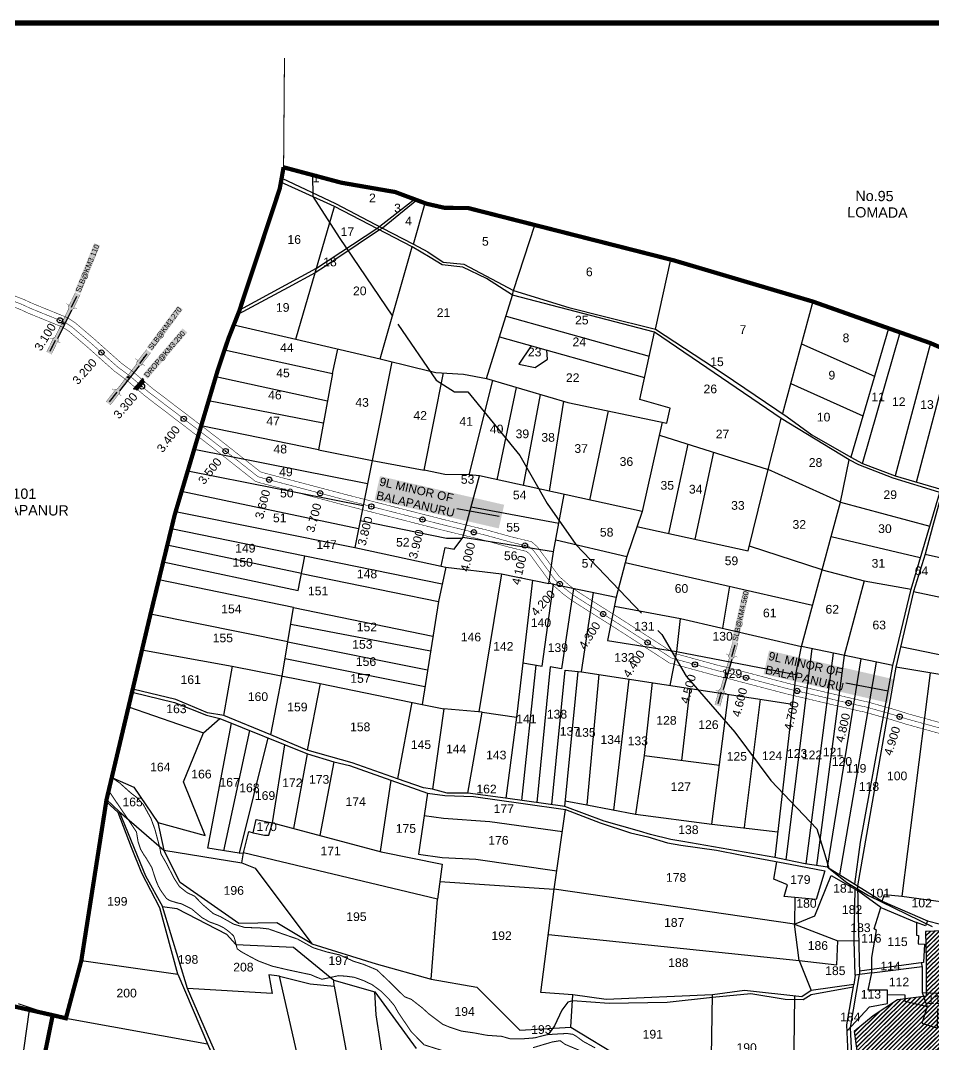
# Model space of a CAD drawing. Header units: inches. Extents: x 198958 to 218693, y 1596361 to 1611769.
# Drawn here: x 201216 to 202944, y 1609244 to 1611181 of the extents above; entities that cross this region are included whole.
import ezdxf
from ezdxf.enums import TextEntityAlignment as Align

# ---------------------------------------------------------------- set-up
doc = ezdxf.new("R2010")
doc.units = ezdxf.units.IN
doc.header["$LTSCALE"] = 15
doc.header["$MEASUREMENT"] = 0
doc.header["$PDMODE"] = 32
doc.header["$PDSIZE"] = 10
doc.linetypes.add('ACAD_ISO02W100', pattern=[15, 12, -3])
doc.linetypes.add('HIDDEN2', pattern=[0.1875, 0.125, -0.0625])
for name, color, linetype in [('CANAL1', 7, 'Continuous'), ('CS', 134, 'Continuous'), ('CSMark', 72, 'Continuous'), ('PLOT NO', 7, 'Continuous'), ('PLOTS', 7, 'Continuous'), ('RE REMARKS', 7, 'Continuous'), ('REMARK', 6, 'Continuous'), ('ROADS', 1, 'Continuous'), ('STREAMS', 4, 'Continuous'), ('STRUCTURE', 5, 'Continuous'), ('TEXT', 1, 'Continuous'), ('text2', 7, 'Continuous'), ('VILLAGE BOUNDAY', 5, 'Continuous'), ('VILLAGE BOUNDRY', 5, 'Continuous')]:
    doc.layers.add(name, color=color, linetype=linetype)
doc.styles.add('FONT2', font='Times New Roman')
doc.styles.get("Standard").update_dxf_attribs({"font": 'arial.ttf'})
doc.dimstyles.get("Standard").update_dxf_attribs({"dimtxt": 0.18, "dimasz": 0.18, "dimexe": 0.18, "dimexo": 0.0625, "dimgap": 0.09, "dimtad": 0, "dimtih": 1, "dimtoh": 1, "dimdec": 4, "dimzin": 0, "dimdsep": 46, "dimtxsty": 'Standard', "dimcen": 0.09, "dimadec": 0, "dimazin": 0, "dimtfac": 1, "dimtdec": 4, "dimtofl": 0, "dimtmove": 0, "dimatfit": 3, "dimfxl": 1, "dimtolj": 1, "dimtzin": 0, "dimarcsym": 0})

# ---------------------------------------------------------------- blocks, each defined once
blk = doc.blocks.new('DROP')
h = blk.add_hatch()
h.set_pattern_fill('ANSI31', color=1, scale=10, angle=45)
h.set_pattern_definition([(90, (-324.4107, -25.7687), (-1.25, 0), [])])
h.paths.add_polyline_path([(-9.9, -4.3), (-13.8, 4.1), (13.8, 4.1), (10.2, -4.3)])
at = {"layer": 'STRUCTURE', "color": 5, "const_width": 0.49}
blk.add_lwpolyline([(-9.9, -4.3), (-13.8, 4.1), (13.8, 4.1), (10.2, -4.3), (-9.9, -4.3)], dxfattribs=at)
at = {"layer": 'STRUCTURE', "color": 5}
blk.add_circle((0, 0), 1.33, dxfattribs=at)
blk = doc.blocks.new('SLB')
at = {"layer": 'STRUCTURE'}
h = blk.add_hatch(dxfattribs=at)
h.set_pattern_fill('DOTS', color=6, scale=20, angle=320.3722, style=0)
h.set_pattern_definition([(320.372247934, (-159.4327, -72.9564), (1.2786241598, 0.5641323054), [0, -1.25])])
h.paths.add_polyline_path([(769699.5, 1706871.1), (769699.5, 1706861.1), (769729.1, 1706861.1), (769732.1, 1706863.1), (769792.1, 1706863.1), (769795.1, 1706861.1), (769824.7, 1706861.1), (769824.7, 1706871.1), (769795.1, 1706871.1), (769792.1, 1706869.1), (769732.1, 1706869.1), (769729.1, 1706871.1)])
at = {"layer": 'STRUCTURE', "color": 6, "linetype": 'ACAD_ISO02W100', "ltscale": 0.5, "const_width": 0.5}
for points in [[(769699.5, 1706871.1), (769729.1, 1706871.1)], [(769795.1, 1706871.1), (769824.7, 1706871.1)], [(769699.5, 1706861.1), (769729.1, 1706861.1)], [(769795.1, 1706861.1), (769824.7, 1706861.1)]]:
    blk.add_lwpolyline(points, dxfattribs=at)
at = {"layer": 'STRUCTURE', "color": 6, "const_width": 0.628}
for points in [[(769726.1, 1706877.1), (769726.1, 1706873.1), (769732.1, 1706869.1), (769792.1, 1706869.1), (769798.1, 1706873.1), (769798.1, 1706877.1)], [(769726.1, 1706855.1), (769726.1, 1706859.1), (769732.1, 1706863.1), (769792.1, 1706863.1), (769798.1, 1706859.1), (769798.1, 1706855.1)]]:
    blk.add_lwpolyline(points, dxfattribs=at)
at = {"layer": 'STRUCTURE', "color": 6}
blk.add_lwpolyline([(769732.1, 1706863.1), (769792.1, 1706863.1)], dxfattribs=at)
blk.add_lwpolyline([(769732.1, 1706863.1), (769792.1, 1706863.1)], dxfattribs=at)
at = {"layer": 'STRUCTURE', "color": 0}
blk.add_circle((769762.1, 1706866.1), 1.24, dxfattribs=at)
for points in [[(769703.8, 1706866), (769726.7, 1706866)], [(769818.6, 1706865.8), (769795.7, 1706865.8)]]:
    blk.add_leader(points, dimstyle='Standard', override={"dimasz": 10, "dimgap": 0.09, "dimtad": 0}, dxfattribs=at)

msp = doc.modelspace()

# ---------------------------------------------------------------- hatches: boundary and pattern name
at = {"layer": 'text2', "linetype": 'Continuous'}
h = msp.add_hatch(dxfattribs=at)
h.set_pattern_fill('JIS_RC_15', color=40, scale=0.387505, angle=-0.461)
h.set_pattern_definition([(44.538995, (195036.788, 1603460.605), (-4.0769047, 4.1430442), []), (44.538995, (195037.069, 1603460.603), (-4.0769047, 4.1430442), []), (44.538995, (195037.35, 1603460.6006), (-4.0769047, 4.1430442), [])])
h.paths.add_polyline_path([(202806, 1609178.3), (203004.7, 1609255.3), (203051.9, 1609267.3), (203101.1, 1609272.9), (203128.6, 1609350.2), (203120.6, 1609465.1), (203117.6, 1609485.1), (203085.1, 1609499.2), (203029.1, 1609493.3), (202969.9, 1609489.2), (202960.8, 1609488.1), (202960.9, 1609458.8), (202928.7, 1609457.5), (202930, 1609403.4), (202930, 1609335.3), (202875.9, 1609328), (202829.9, 1609297.6), (202793.9, 1609268.5)])

# ---------------------------------------------------------------- linework, layer by layer
at = {"layer": 'CANAL1', "color": 1, "linetype": 'HIDDEN2', "ltscale": 4, "const_width": 1}
for points in [[(201161.6, 1610666.1), (201219.4, 1610643.6), (201234.1, 1610636.7), (201300.3, 1610609.8), (201313.3, 1610601.2), (201347.8, 1610571.8), (201399.5, 1610525.7), (201423.5, 1610507.9), (201457.9, 1610478.4), (201542.9, 1610413.6), (201585.2, 1610381.2), (201665.2, 1610318.1), (201670.6, 1610316.4), (201824.2, 1610275.8), (202013.2, 1610227.5), (202096.5, 1610207.2), (202142, 1610194.6), (202165.6, 1610188.9), (202178.2, 1610185.9), (202186.7, 1610178.5), (202227.8, 1610122.6), (202247.8, 1610105), (202262.3, 1610093.9), (202286, 1610078.7), (202340.1, 1610044.5), (202426.3, 1609989), (202448.2, 1609974.7), (202454.7, 1609973), (202536.2, 1609950.7), (202555.3, 1609946.4), (202562.1, 1609944.6), (202667.4, 1609916.9), (202762.7, 1609894.4), (202808.4, 1609883.8), (202814.8, 1609882.6), (202868.4, 1609867.5), (202893.8, 1609859.5), (202971.2, 1609838.2)], [(201664.2, 1610318.9), (201665.2, 1610318.1), (201668.5, 1610317)], [(201668.5, 1610317), (201670.6, 1610316.4), (201672.8, 1610315.8)], [(201672.8, 1610315.8), (201824.2, 1610275.8), (202013.2, 1610227.5), (202096.5, 1610207.2), (202142, 1610194.6), (202165.6, 1610188.9), (202178.2, 1610185.9), (202186.7, 1610178.5), (202227.8, 1610122.6), (202247.8, 1610105), (202262.3, 1610093.9), (202286, 1610078.7), (202340.1, 1610044.5), (202426.3, 1609989), (202448.2, 1609974.7), (202454.7, 1609973), (202536.2, 1609950.7), (202555.3, 1609946.4), (202562.1, 1609944.6), (202667.4, 1609916.9), (202762.7, 1609894.4), (202808.4, 1609883.8), (202814.8, 1609882.6), (202868.4, 1609867.5), (202893.8, 1609859.5), (202971.2, 1609838.2)]]:
    msp.add_lwpolyline(points, dxfattribs=at)
at = {"layer": 'CANAL1', "color": 200, "const_width": 1}
for points in [[(201165.3, 1610675.4), (201223.3, 1610652.8), (201238.1, 1610645.9), (201305, 1610618.7), (201319.3, 1610609.2), (201354.4, 1610579.3), (201405.9, 1610533.5), (201429.8, 1610515.7), (201464.2, 1610486.1), (201548.9, 1610421.6), (201591.3, 1610389.1), (201670, 1610327.1), (201673.4, 1610326), (201826.7, 1610285.4), (202015.6, 1610237.2), (202099.1, 1610216.9), (202144.5, 1610204.3), (202168, 1610198.6), (202182.9, 1610195.1), (202194.1, 1610185.3), (202235.2, 1610129.4), (202254.1, 1610112.7), (202268.1, 1610102.1), (202291.4, 1610087.1), (202345.5, 1610053), (202431.8, 1609997.4), (202452.3, 1609983.9), (202457.2, 1609982.7), (202538.6, 1609960.4), (202557.7, 1609956.1), (202564.6, 1609954.3), (202669.8, 1609926.6), (202765, 1609904.2), (202810.5, 1609893.6), (202817.1, 1609892.4), (202871.3, 1609877.1), (202896.6, 1609869.1), (202973.6, 1609847.9)], [(201157.9, 1610656.8), (201215.4, 1610634.4), (201230.1, 1610627.5), (201295.6, 1610600.9), (201307.3, 1610593.2), (201341.2, 1610564.3), (201393.2, 1610518), (201417.3, 1610500.1), (201451.7, 1610470.6), (201536.8, 1610405.7), (201579, 1610373.3), (201660.4, 1610309.1), (201667.7, 1610306.8), (201821.7, 1610266.1), (202010.8, 1610217.8), (202094, 1610197.5), (202139.5, 1610184.9), (202163.3, 1610179.1), (202173.5, 1610176.7), (202179.4, 1610171.7), (202220.4, 1610115.8), (202241.5, 1610097.2), (202256.6, 1610085.7), (202280.6, 1610070.2), (202334.7, 1610036.1), (202420.9, 1609980.6), (202444.1, 1609965.4), (202452.1, 1609963.4), (202533.8, 1609941), (202553, 1609936.7), (202559.5, 1609934.9), (202665, 1609907.2), (202760.5, 1609884.7), (202806.4, 1609874), (202812.6, 1609872.9), (202865.6, 1609857.9), (202891, 1609850), (202968.9, 1609828.4)], [(201669.5, 1610327.5), (201670, 1610327.1), (201673.4, 1610326), (201826.7, 1610285.4), (202015.6, 1610237.2), (202099.1, 1610216.9), (202144.5, 1610204.3), (202168, 1610198.6), (202182.9, 1610195.1), (202194.1, 1610185.3), (202235.2, 1610129.4), (202254.1, 1610112.7), (202268.1, 1610102.1), (202291.4, 1610087.1), (202345.5, 1610053), (202431.8, 1609997.4), (202452.3, 1609983.9), (202457.2, 1609982.7), (202538.6, 1609960.4), (202557.7, 1609956.1), (202564.6, 1609954.3), (202669.8, 1609926.6), (202765, 1609904.2), (202810.5, 1609893.6), (202817.1, 1609892.4), (202871.3, 1609877.1), (202896.6, 1609869.1), (202973.6, 1609847.9)], [(201660, 1610309.5), (201660.4, 1610309.1), (201667.7, 1610306.8), (201821.7, 1610266.1), (202010.8, 1610217.8), (202094, 1610197.5), (202139.5, 1610184.9), (202163.3, 1610179.1), (202173.5, 1610176.7), (202179.4, 1610171.7), (202220.4, 1610115.8), (202241.5, 1610097.2), (202256.6, 1610085.7), (202280.6, 1610070.2), (202334.7, 1610036.1), (202420.9, 1609980.6), (202444.1, 1609965.4), (202452.1, 1609963.4), (202533.8, 1609941), (202553, 1609936.7), (202559.5, 1609934.9), (202665, 1609907.2), (202760.5, 1609884.7), (202806.4, 1609874), (202812.6, 1609872.9), (202865.6, 1609857.9), (202891, 1609850), (202968.9, 1609828.4)]]:
    msp.add_lwpolyline(points, dxfattribs=at)
at = {"layer": 'CS'}
for p in [(201290.4, 1610613.8), (201369, 1610552.9), (201445.7, 1610488.9), (201524.7, 1610427.5), (201603.9, 1610366.4), (201603.9, 1610366.4), (201686.3, 1610312.2), (201686.3, 1610312.2), (201783, 1610286.7), (201783, 1610286.7), (201879.8, 1610261.6), (201879.8, 1610261.6), (201976.7, 1610236.9), (201976.7, 1610236.9), (202073.7, 1610212.8), (202073.7, 1610212.8), (202170.5, 1610187.7), (202170.5, 1610187.7), (202236.4, 1610115), (202236.4, 1610115), (202318.5, 1610058.2), (202318.5, 1610058.2), (202402.7, 1610004.2), (202402.7, 1610004.2), (202492.3, 1609962.7), (202492.3, 1609962.7), (202589.1, 1609937.5), (202589.1, 1609937.5), (202685.9, 1609912.6), (202685.9, 1609912.6), (202783.2, 1609889.7), (202783.2, 1609889.7), (202879.8, 1609863.9), (202879.8, 1609863.9)]:
    msp.add_point(p, dxfattribs=at)
at = {"layer": 'PLOTS'}
for points in [[(201966.2, 1610841.2), (201901, 1610788.2), (201895.2, 1610784.8), (201814.6, 1610730.7), (201793.1, 1610716.2), (201773.8, 1610703.7), (201722.3, 1610675.7), (201627.1, 1610624.6)], [(201630.6, 1610633.9), (201776.1, 1610712.7), (201890.4, 1610787.3), (201961.6, 1610842.9)], [(201619.6, 1610605.5), (201737, 1610577.9), (201809.9, 1610829.5)], [(201959.3, 1610758), (201981.4, 1610835.5)], [(201896.8, 1610540.8), (201962.9, 1610524.7), (202002.1, 1610515.2), (202054.5, 1610511.7), (202098, 1610503.6), (202147.1, 1610661.2), (202149.1, 1610670.1), (202189.2, 1610794.2)], [(201737, 1610577.9), (201896.8, 1610540.8), (201956.8, 1610752.6)], [(202417.9, 1610597.2), (202446.6, 1610728.7)], [(202715.4, 1610649.4), (202658.2, 1610437.4)], [(202134.8, 1610621.7), (202405.8, 1610546.2)], [(202098, 1610503.6), (202251.7, 1610458.5), (202439.4, 1610419.4), (202445.3, 1610447.6), (202387.7, 1610464.1), (202415.7, 1610591.2)], [(202858.8, 1610598.7), (202787.1, 1610354.9)], [(202809.4, 1610343.2), (202880.7, 1610591)], [(202122.5, 1610582.4), (202396.8, 1610505.4)], [(202693.8, 1610569.2), (202832.1, 1610507.9)], [(202938.2, 1610570.7), (202871.3, 1610319.5)], [(201602.1, 1610558.1), (201806.2, 1610513.4), (201816.2, 1610559.5)], [(202182.5, 1610565.6), (202158.8, 1610530.6), (202189.6, 1610524.5), (202213.2, 1610540.3), (202211.7, 1610557.4)], [(202911.8, 1610307.7), (202976.7, 1610553.9)], [(201918.3, 1610535.5), (201848.7, 1610184.2), (202021.1, 1610146.9), (202007.1, 1610082), (201975.8, 1609887.2), (202017, 1609878.6), (201995.4, 1609726.9), (201978.3, 1609729.3), (201929.4, 1609746.6), (201843.8, 1609776.9), (201758.5, 1609800.7), (201689.4, 1609829.3), (201600.3, 1609866.1), (201570, 1609871.4), (201509.9, 1609896.6), (201428.1, 1609916)], [(201806.2, 1610513.4), (201779.5, 1610368.7), (201557.7, 1610414)], [(201881.3, 1610348.5), (201979.7, 1610330.4), (202016.7, 1610514.2)], [(201585.5, 1610507.6), (201796.6, 1610461.4)], [(202065.2, 1610321.8), (202109.8, 1610500.2)], [(202673.5, 1610494.1), (202810, 1610432.9)], [(202117.9, 1610312.1), (202154.8, 1610487)], [(202167.7, 1610301.2), (202200.3, 1610473.6)], [(201788.9, 1610419.4), (201571.8, 1610461.5)], [(202243.7, 1610460.8), (202216.3, 1610290.5)], [(202293.6, 1610273.6), (202328.7, 1610442.4)], [(202430.5, 1610421.2), (202392.2, 1610252.1), (202084.5, 1610319.4)], [(202767.9, 1610269.6), (202630.8, 1610331.8), (202655.8, 1610428.1)], [(202425, 1610396.6), (202630.8, 1610331.8)], [(202479, 1610379.6), (202442.1, 1610210.7)], [(201544.6, 1610370.2), (201872.7, 1610305.2)], [(201779.5, 1610368.7), (201881.3, 1610348.5)], [(202527.7, 1610364.2), (202491.8, 1610199.8)], [(202392.2, 1610252.1), (202363.1, 1610167.3), (202343.5, 1610090.2), (202326.8, 1610007.9), (202457.1, 1609987.5), (202683.5, 1609943.6), (202693.8, 1609996.9), (202733.2, 1610142), (202750.3, 1610204.8), (202767.9, 1610269.6), (202784.4, 1610349.8)], [(201532.5, 1610329.3), (201864.4, 1610263.5)], [(202012, 1610148.9), (202019.4, 1610184.3), (202036.3, 1610180.8), (202053, 1610202.7), (202084.5, 1610319.4), (202065.2, 1610321.8), (202019.2, 1610322.1), (201979.7, 1610330.1)], [(202382.5, 1610223.7), (202593.2, 1610177.6), (202630.8, 1610331.8)], [(201855.7, 1610219.3), (201520.7, 1610289.9)], [(202224.8, 1610175.6), (202244.7, 1610284.3)], [(202867, 1609960.5), (202901.3, 1610105.4), (202936.6, 1610224.7), (202955.7, 1610288.4)], [(202959.8, 1610286.8), (202941.8, 1610223), (202928.3, 1610171.5), (202905.9, 1610100.7), (202872.4, 1609957.5)], [(202068.7, 1610261), (202234.8, 1610230)], [(202767.9, 1610269.6), (202936.6, 1610224.7)], [(201509.4, 1610252), (201848.7, 1610184.2)], [(202014.1, 1610114.4), (201754.2, 1610167.5), (201501.2, 1610219.6)], [(201858.9, 1610235.4), (202021.8, 1610201.7), (202052.1, 1610201.5)], [(202126.2, 1610134.3), (202216, 1610116.1), (202224.8, 1610175.6), (202053, 1610202.7)], [(202229, 1610198.6), (202363.1, 1610167.3)], [(202750.3, 1610204.8), (202918.9, 1610165.1)], [(201747.8, 1610135.1), (201493.6, 1610188.3)], [(202733.2, 1610142), (202595.3, 1610186.4)], [(202928.3, 1610171.5), (203235.6, 1610102.4), (203250.1, 1610185.9)], [(201485.9, 1610156.7), (201741.5, 1610102.7), (201754.2, 1610167.5)], [(202021.1, 1610146.9), (202126.2, 1610134.3), (202083, 1609873.3)], [(202360.1, 1610155.4), (202715.1, 1610075.1)], [(202733.2, 1610142), (202812.7, 1610120.8), (202901.3, 1610105.4)], [(201689.4, 1609829.3), (201711.3, 1609940.7), (201732.7, 1610070.3), (201477.6, 1610122.9)], [(201747.8, 1610135.1), (202007.1, 1610082)], [(202184.7, 1610122.4), (202154.4, 1609862.9)], [(202812.7, 1610120.8), (202775, 1609979.8)], [(202166.4, 1609966), (202202.9, 1609959.2), (202224.3, 1610114.4), (202216, 1610115.7)], [(202262.5, 1610106.7), (202239.7, 1609954.7), (202218, 1609958), (202193.2, 1609701.4)], [(202224.3, 1610114.4), (202343.5, 1610090.2)], [(202545.1, 1610031.1), (202558.2, 1610110.6)], [(202221.3, 1609697.5), (202246.9, 1609951.8), (202277.3, 1609948.7), (202300.2, 1610099)], [(202905.9, 1610100.7), (203220.3, 1610034.3)], [(201732.7, 1610070.3), (201996.5, 1610016)], [(202340.1, 1610073.2), (202465.2, 1610049.5), (202693.8, 1609996.9)], [(201722, 1610005.5), (201461.8, 1610058)], [(202445.7, 1609923), (202458.2, 1609987.3), (202465.2, 1610049.5)], [(201992, 1609987.8), (201727.4, 1610038.2)], [(201722, 1610005.5), (201986.3, 1609952.7)], [(201445.7, 1609990.2), (201616.6, 1609959.3), (201709.1, 1609941.1), (201782.9, 1609926.6), (201975.8, 1609887.2)], [(202713.3, 1609992.8), (202664.4, 1609593.3)], [(202795.1, 1609546.8), (202805.9, 1609626.2), (202867, 1609960.5), (202693.8, 1609996.9)], [(202881.6, 1609996.8), (203206.8, 1609930.1)], [(201981.1, 1609920.2), (201716.6, 1609973.2)], [(202702.7, 1609585.3), (202754.4, 1609984.2)], [(202775, 1609979.8), (202722.1, 1609582.2)], [(202743.4, 1609578.9), (202806.7, 1609973.2)], [(202835.5, 1609967.1), (202765.9, 1609564.9)], [(201616.6, 1609959.3), (201599.7, 1609866.2)], [(202164.4, 1609705.4), (202192, 1609961.3)], [(202245.8, 1609694), (202271.4, 1609949.3)], [(202277.3, 1609948.7), (202677, 1609887.8)], [(202743.4, 1609578.9), (202846.8, 1609514.7), (202851.2, 1609527.3), (202883.9, 1609524.3), (202976.3, 1609511.6), (203066.2, 1609519.9), (203117.1, 1609508.9), (203144.7, 1609485.8), (203151.9, 1609433.1), (203174.7, 1609467.6), (203185.4, 1609506.8), (203229.1, 1609898.1), (202872.4, 1609957.5), (202800, 1609543.8)], [(202937.5, 1609946.7), (202883.9, 1609524.3)], [(202310.1, 1609943.7), (202287.9, 1609697.1)], [(202339.1, 1609687.2), (202367.9, 1609934.9)], [(202411.2, 1609928.3), (202396.4, 1609790.3), (202379.6, 1609679.4)], [(202683.5, 1609943.6), (202643.3, 1609597.7)], [(201426.8, 1609910.5), (201507.1, 1609890.6), (201568.1, 1609867.1), (201593.2, 1609860.7), (201758.9, 1609793.4), (201808.6, 1609778.4), (201838.4, 1609771.4), (201916.9, 1609743.8), (201986, 1609719), (202018.8, 1609714.5), (202073.3, 1609713.2), (202167, 1609699.8), (202247.3, 1609688.3), (202312.9, 1609663.3), (202370.6, 1609644.3), (202403.1, 1609636.7), (202440.3, 1609625.5), (202465.5, 1609620.7), (202533.1, 1609611.1), (202577.9, 1609602.6), (202642.3, 1609590.5), (202672.7, 1609584.8), (202738.1, 1609572.4)], [(201782.9, 1609926.6), (201758.5, 1609800.7)], [(202467.5, 1609781.1), (202483, 1609917.4)], [(201956.2, 1609891.2), (201929.4, 1609746.6)], [(202524.3, 1609660.5), (202556.1, 1609906.2)], [(202615.5, 1609897.2), (202585.9, 1609659.9), (202585.2, 1609653.4)], [(201420.2, 1609882.5), (201562.2, 1609833.1)], [(202062.6, 1609719.2), (202089.8, 1609872.7), (202017, 1609878.6)], [(202089.8, 1609872.7), (202154.4, 1609862.9), (202134.1, 1609709.7)], [(201388.5, 1609748.8), (201430.2, 1609730.4), (201475.9, 1609663.9), (201565.1, 1609638.9), (201524.3, 1609740.7), (201562.2, 1609833.1), (201593.2, 1609860.7)], [(201629.6, 1609605.8), (201570.3, 1609615), (201614.9, 1609851.8)], [(201649.4, 1609837.8), (201600, 1609610.4)], [(201475.9, 1609663.9), (201487.3, 1609611.2), (201634.6, 1609587.4), (201637.7, 1609606.1), (201648.2, 1609646.5), (201656.4, 1609644.3), (201661.6, 1609669.4), (201692.7, 1609663), (201715.9, 1609810.8)], [(201684.1, 1609823.7), (201629.6, 1609605.8), (201637.7, 1609606.1)], [(201732.9, 1609652.3), (201758.9, 1609793.4)], [(201808.6, 1609778.4), (201782.5, 1609639.1)], [(202396.4, 1609790.3), (202538.7, 1609771.9)], [(201916.9, 1609743.8), (201896.3, 1609608.9)], [(201986, 1609719), (201969, 1609604.1), (202014, 1609597.5), (202077.9, 1609594.3), (202231, 1609572.4)], [(202743.4, 1609578.9), (202700.9, 1609585.6), (202664.4, 1609593.3), (202643.3, 1609597.7), (202469.7, 1609627.6), (202446.7, 1609631.6), (202407.9, 1609641), (202387.5, 1609647.1), (202320.6, 1609666.5), (202245.8, 1609694), (202133.6, 1609709.7), (202062.6, 1609719.2), (202023.1, 1609719.5), (201995.4, 1609726.9)], [(201330.9, 1609402.5), (201513.4, 1609376.6), (201479.3, 1609502.2), (201445.5, 1609567.6), (201425.7, 1609616.3), (201400.4, 1609682.7), (201378, 1609703.5)], [(201378.6, 1609707), (201402.8, 1609684.5), (201452.3, 1609563.1), (201484.8, 1609504.6), (201511.8, 1609501), (201605.6, 1609452.6), (201623.6, 1609432.8), (201732.7, 1609427.6), (201808.8, 1609365.5), (201886.5, 1609343.4), (201964.6, 1609236.4)], [(202246.8, 1609704.6), (202287.9, 1609697.1), (202379.6, 1609679.4), (202524.3, 1609660.5), (202648.9, 1609646)], [(201402.8, 1609684.5), (201487.3, 1609611.2)], [(202241.5, 1609646.1), (202104.2, 1609664.7), (202016.7, 1609671.1), (201979.7, 1609676.6)], [(202681.1, 1609521.9), (202680.7, 1609471.5), (202226, 1609537.3), (202247.6, 1609688.3)], [(201692.7, 1609663), (201898.4, 1609608.3), (202014, 1609585), (202004.9, 1609518.8), (201637.7, 1609606.1)], [(201656.4, 1609644.3), (201677.4, 1609639.9), (201685.5, 1609639.8), (201692.7, 1609663)], [(201634.6, 1609587.4), (201659.8, 1609577.4), (201767.1, 1609433.9), (201701, 1609474), (201629.2, 1609472.4), (201518.1, 1609550.1), (201487.3, 1609611.2)], [(202738.1, 1609572.4), (202721.6, 1609518.2), (202661, 1609523.7), (202667.3, 1609545.9), (202641.4, 1609556.7), (202647.6, 1609589.5)], [(202680.7, 1609471.5), (202719.5, 1609487.3), (202750.4, 1609563.4), (202800.2, 1609535.1)], [(202009.4, 1609551.9), (202226, 1609537.3)], [(202800, 1609543.8), (202803.9, 1609375.9)], [(201992.8, 1609367.4), (202079.5, 1609352.3), (202160.8, 1609270.7), (202257.1, 1609276.3), (202261.3, 1609337.6), (202200.9, 1609341.8), (202226, 1609537.3)], [(202795.3, 1609374.8), (202793.7, 1609440.3), (202795.4, 1609537.8)], [(202827.2, 1609379), (202827.4, 1609408.4), (202836.1, 1609459.2), (202831.8, 1609462.3), (202843.9, 1609503), (202800.2, 1609535.1)], [(201743.1, 1608876.6), (201713.7, 1609023.9), (201646.5, 1609092), (201632.7, 1609120.3), (201576.3, 1609247.9), (201531.9, 1609349.6), (201484.8, 1609504.6)], [(201767.1, 1609433.9), (201889, 1609396.1), (201992.8, 1609367.4), (202004.9, 1609518.8)], [(202843.9, 1609503), (202911.8, 1609474.7), (202911.6, 1609450.3), (202915.2, 1609450.2), (202915.1, 1609433.9), (202926.7, 1609433.8), (202924.8, 1609398.7), (202827.3, 1609385.7), (202803.8, 1609382.6)], [(202846.8, 1609514.7), (202932.3, 1609477.7), (202928.5, 1609468.3), (202911.8, 1609474.7)], [(202932.3, 1609477.7), (202957.2, 1609471.5), (202957.4, 1609495), (203038.1, 1609500), (203055, 1609504.8), (203087.2, 1609504.5), (203124.7, 1609486), (203129.2, 1609446.6), (203136.1, 1609432.6), (203135.4, 1609346.3), (203102.3, 1609249.7)], [(202215, 1609451.8), (202689.4, 1609402.3), (202680.7, 1609471.5)], [(202680.7, 1609471.5), (202762.5, 1609439.6), (202802.4, 1609440.5)], [(202689.4, 1609402.3), (202760.9, 1609394.5), (202762.5, 1609439.6)], [(202689.4, 1609402.3), (202712.1, 1609346), (202694.7, 1609334.1), (202586.3, 1609345.6), (202525.4, 1609337.8), (202324.5, 1609328.7), (202261.3, 1609337.6)], [(202827.2, 1609379), (202922.7, 1609391.3), (202922.3, 1609342.3), (202931.6, 1609315), (202890, 1609324.8), (202890.1, 1609337.2), (202857, 1609337.4)], [(202922.7, 1609391.2), (202921.7, 1609398.3)], [(201513.4, 1609376.6), (201569.5, 1609245.2), (201614.6, 1609142.3), (201641.7, 1609086.5), (201708.6, 1609020.8), (201734.6, 1608876.7), (201812.6, 1608715.4), (201865.2, 1608646.4), (201968.9, 1608475.6), (202025.9, 1608406.7), (202030.7, 1608401.5), (202058.5, 1608397), (202084.2, 1608374.9)], [(201761.6, 1609128.8), (201705.7, 1609373.2), (201685.7, 1609375.6), (201692.2, 1609340.2), (201531.9, 1609349.6)], [(201705.7, 1609373.2), (201764.1, 1609358.5), (201809.5, 1609354.1), (201808.8, 1609365.5)], [(202780, 1609269), (202822.9, 1609315), (202856.8, 1609321), (202857, 1609346.3), (202820, 1609346.6), (202827.2, 1609379), (202795.3, 1609374.8), (202793, 1609357.1)], [(202794.5, 1609062), (202792.6, 1609104.1), (202793, 1609145.7), (202786.6, 1609276), (202803.9, 1609375.9)], [(201809.5, 1609354.1), (201904.3, 1608840.9)], [(202792.1, 1609351.9), (202712.5, 1609337.8), (202697, 1609328), (202662.8, 1609328.6), (202597.8, 1609339.4), (202525.4, 1609332.6), (202439.6, 1609323.4), (202330.2, 1609321.4), (202260.6, 1609326.2), (202251.7, 1609323.5), (202245.9, 1609316.1), (202240.5, 1609308.8), (202226.5, 1609279.2), (202216.7, 1609265)], [(202678, 1609087), (202788, 1609100.8), (202779.5, 1609280.6), (202793, 1609357.1), (202712.1, 1609346)], [(202931.6, 1609315), (202921.5, 1609284.3), (202951.6, 1609274.3), (202951.9, 1609311.3), (203003.3, 1609309.1), (203004.9, 1609302.3), (203040.2, 1609299), (203044.2, 1609331), (203074.3, 1609328.5), (203075.5, 1609343.2), (203091.3, 1609343.1), (203091.2, 1609334.3), (203135.4, 1609346.3)], [(201956.4, 1608830), (201952.9, 1608910), (201940.8, 1608955.2), (201896.9, 1609246.8), (201888.9, 1609299.5), (201886.5, 1609343.4)], [(202257.1, 1609276.3), (202355.1, 1609217.4), (202439.7, 1609176.3), (202522.3, 1609143.9), (202525.4, 1609337.8)], [(202522.3, 1609143.9), (202594.5, 1609122.1), (202678, 1609087), (202681.1, 1609335.6)], [(202922.3, 1609342.3), (202983.9, 1609339.3), (202983.7, 1609310)], [(201301.7, 1609293.3), (201569.5, 1609245.2)]]:
    msp.add_lwpolyline(points, dxfattribs=at)
at = {"layer": 'PLOTS', "color": 0}
msp.add_lwpolyline([(201231.9, 1609309.1), (201176.4, 1608918)], dxfattribs=at)
at = {"layer": 'ROADS', "color": 1}
for points in [[(201710.1, 1610883.1), (201812, 1610834.7), (201899.7, 1610788.9), (201959.3, 1610758), (201986.8, 1610743.7), (202015.9, 1610723.8), (202054.6, 1610720), (202149.1, 1610670.1), (202253.9, 1610638.2), (202321.3, 1610621.4), (202417.9, 1610597.2), (202545.6, 1610513), (202667, 1610431.5), (202713.7, 1610397.4), (202787.1, 1610354.9), (202809.4, 1610343.2), (202871.3, 1610319.5), (202959.6, 1610293.8)], [(203775.5, 1610080.7), (203672.6, 1610107.8), (203577.6, 1610128.8), (203416.6, 1610156.9), (203251, 1610185.7), (203157.6, 1610212.7), (202954, 1610288.9), (202867.6, 1610315), (202802.4, 1610340.3), (202784.4, 1610349.8), (202655.8, 1610428.1), (202415.7, 1610591.2), (202147.1, 1610661.2), (202097.8, 1610692.7), (202053, 1610714.7), (202014, 1610718.9), (201991, 1610732.5), (201956.8, 1610752.6), (201809.9, 1610829.5), (201708.7, 1610875.5)]]:
    msp.add_lwpolyline(points, dxfattribs=at)
at = {"layer": 'ROADS', "linetype": 'ACAD_ISO02W100'}
msp.add_lwpolyline([(201768.3, 1610888.9), (201769, 1610848.1), (201818.7, 1610770.4), (201930.2, 1610606.5), (202002.4, 1610500.5), (202036.9, 1610478.7), (202062.2, 1610478.5), (202161, 1610357.9), (202212.4, 1610267.3), (202266.9, 1610189.7), (202429.7, 1610019.1), (202475.5, 1609940.8), (202568.1, 1609834.5), (202636, 1609743.2), (202723.2, 1609651.7), (202738.4, 1609603.4), (202746, 1609577.2), (202780.1, 1609549.9), (202820.7, 1609525.5), (202941.6, 1609467)], dxfattribs=at)
at = {"layer": 'STREAMS', "const_width": 1.94}
for points in [[(202303.6, 1609237.2), (202281, 1609249.4), (202267.9, 1609259.1), (202261.2, 1609262.9), (202250.4, 1609264.5), (202229.7, 1609263.4), (202212.1, 1609262.2), (202188.9, 1609256.2), (202162.2, 1609254.1), (202142.7, 1609254.4), (202126.6, 1609259.1), (202098.4, 1609261.1), (202074.9, 1609265.5), (202050.6, 1609269), (202027.9, 1609276.5), (202014.9, 1609281.9), (201988.5, 1609301.7), (201976.4, 1609312.8), (201955.3, 1609329.2), (201942.6, 1609334), (201912.3, 1609364), (201890.3, 1609384.8), (201865.3, 1609395.2), (201846, 1609401.2), (201819.9, 1609413.1), (201795.3, 1609418.8), (201769.8, 1609426.7), (201740.2, 1609443.1), (201715.9, 1609451.5), (201685.3, 1609462.3), (201666.9, 1609464.4), (201640.6, 1609465), (201619.1, 1609471.4), (201594.5, 1609485.4), (201580.8, 1609491.3), (201560.3, 1609508.7), (201545.2, 1609524.4), (201531.3, 1609530.8), (201516.3, 1609542.7), (201505.9, 1609559.1), (201492.7, 1609585), (201481.5, 1609604.5), (201479.4, 1609616.1), (201470.1, 1609651), (201462.6, 1609671.5), (201448.3, 1609697.5), (201437.2, 1609709.9), (201423.7, 1609720.3), (201403.5, 1609738.5), (201388.5, 1609748.8)], [(201382.6, 1609723.9), (201418.6, 1609670.8), (201435.3, 1609645.8), (201438.3, 1609627.2), (201443, 1609613.2), (201449.3, 1609602.5), (201453.3, 1609596.9), (201464.1, 1609578.8), (201467.4, 1609568.7), (201471.8, 1609555.1), (201476.5, 1609543.6), (201481.3, 1609535), (201491.9, 1609520.1), (201497.7, 1609516.3), (201502.6, 1609514.7), (201512.8, 1609511.5), (201520.5, 1609509.9), (201540, 1609499.9), (201552.6, 1609489.3), (201559.3, 1609483.7), (201565.1, 1609480.4), (201573.4, 1609475.6), (201578.1, 1609473.9), (201591.1, 1609469.2), (201601.1, 1609464), (201606.5, 1609460.2), (201612.9, 1609455), (201619.2, 1609449.1), (201621.7, 1609441.4), (201625.9, 1609424.7), (201632.8, 1609419.7), (201643.6, 1609413.6), (201665.5, 1609401.9), (201692.1, 1609391.9), (201720.2, 1609385.3), (201748.7, 1609379.2), (201764.9, 1609375.8), (201774.9, 1609371.5), (201786.2, 1609367.1), (201802.5, 1609370.5), (201817.6, 1609373.9), (201832.1, 1609372.9), (201847.5, 1609370.8), (201864.5, 1609364.8), (201881.2, 1609356.9), (201898, 1609344.6), (201912.2, 1609330.6), (201923.5, 1609317.2), (201930.5, 1609304.5), (201955.6, 1609267.5), (201979.6, 1609243.1), (202018.8, 1609230.7)], [(202186, 1609237.7), (202222, 1609248.4), (202237.1, 1609250.9), (202246.4, 1609244), (202286.7, 1609227.1)]]:
    msp.add_lwpolyline(points, dxfattribs=at)
at = {"layer": 'TEXT'}
msp.add_lwpolyline([(202806, 1609178.3), (203004.7, 1609255.3), (203051.9, 1609267.3), (203101.1, 1609272.9), (203128.6, 1609350.2), (203120.6, 1609465.1), (203117.6, 1609485.1), (203085.1, 1609499.2), (203029.1, 1609493.3), (202969.9, 1609489.2), (202960.8, 1609488.1), (202960.9, 1609458.8), (202928.7, 1609457.5), (202930, 1609403.4), (202930, 1609335.3), (202875.9, 1609328), (202829.9, 1609297.6), (202793.9, 1609268.5)], close=True, dxfattribs=at)
at = {"layer": 'text2', "color": 5, "const_width": 10}
msp.add_lwpolyline([(199249, 1611176.2), (208233.7, 1611176.2), (208233.7, 1598880.5), (199249, 1598880.5)], close=True, dxfattribs=at)
at = {"layer": 'VILLAGE BOUNDAY', "linetype": 'ACAD_ISO02W100', "ltscale": 0.2, "const_width": 8}
for points in [[(201189.9, 1608591.3), (201217.2, 1608822.7), (201224.9, 1608916.4), (201256.8, 1609167.9), (201259.3, 1609188.1), (201262.2, 1609227.9), (201276.7, 1609299.1), (201301.7, 1609293.3), (201330.9, 1609402.5), (201378.6, 1609707), (201461.8, 1610058), (201507.8, 1610246.6), (201588.5, 1610517.5), (201609.1, 1610579), (201629.5, 1610630.7), (201672.4, 1610760), (201706.4, 1610862.8), (201713.7, 1610903.4)], [(201713.7, 1610903.4), (201822.8, 1610874.3), (201924.9, 1610856.6), (201984.1, 1610834.5), (202019, 1610826.6), (202063, 1610826.3), (202452.6, 1610727.2), (202715.4, 1610649.4), (202938.2, 1610570.7), (203045.6, 1610523.8), (203401.3, 1610463.8), (203469.8, 1610685.5), (203586, 1610875.5), (203861.2, 1610818.7)], [(199875, 1607301.8), (199863.7, 1607463.2), (199955.1, 1607716.1), (200027.4, 1608049.4), (200094.4, 1608449), (200176.6, 1608832.8), (200265.4, 1609227.7), (200257.4, 1609311), (200358.2, 1609589.7), (200399.3, 1609590.9), (200507.7, 1609560.2), (200603.5, 1609525), (200662.1, 1609501), (200771.9, 1609477.4), (200834, 1609460.4), (201074.6, 1609366.5), (201151.8, 1609335.9), (201196.6, 1609317.3), (201276.7, 1609299.1)]]:
    msp.add_lwpolyline(points, dxfattribs=at)
at = {"layer": 'VILLAGE BOUNDRY', "const_width": 1.94}
for points in [[(201713.7, 1610903.4), (201715.4, 1611110.1)], [(201276.7, 1609299.1), (201211.4, 1609320.9)]]:
    msp.add_lwpolyline(points, dxfattribs=at)

# ---------------------------------------------------------------- block references
at = {"rotation": 48.25728754501572}
msp.add_blockref('DROP', (201441, 1610492, 100), dxfattribs=at)
at = {"layer": 'STRUCTURE', "color": 0}
for p, rotation in [((1405191.5, 176535.7, 100), 64.2876549720238), ((1080914.6, -42495.7, 100), 52.2900282409781), ((1634785.7, 403863.7, 100), 74.1737447763823), ((1634785.7, 403863.7, 100), 74.1737447763823)]:
    msp.add_blockref('SLB', p, dxfattribs=dict(at, rotation=rotation))

# ---------------------------------------------------------------- texts
at = {"layer": 'CSMark', "color": 1}
for s, rotation, p in [('3.100', 58.0989, (201277.2, 1610606.1)), ('3.200', 48.3118, (201355.7, 1610538)), ('3.300', 49.3338, (201432.7, 1610473.7)), ('3.400', 52.689, (201512.5, 1610411.6)), ('3.500', 51.7644, (201591.5, 1610350.7)), ('3.600', 75.1996, (201681.2, 1610292.9)), ('3.600', 75.1996, (201681.2, 1610292.9)), ('3.700', 75.1996, (201777.9, 1610267.3)), ('3.700', 75.1996, (201777.9, 1610267.3)), ('3.800', 75.6837, (201874.8, 1610242.2)), ('3.800', 75.6837, (201874.8, 1610242.2)), ('3.900', 75.6837, (201971.7, 1610217.5)), ('3.900', 75.6837, (201971.7, 1610217.5)), ('4.000', 76.2768, (202069, 1610193.3)), ('4.000', 76.2768, (202069, 1610193.3)), ('4.100', 76.658, (202165.9, 1610168.3)), ('4.100', 76.658, (202165.9, 1610168.3)), ('4.200', 48.5349, (202223.2, 1610100)), ('4.200', 48.5349, (202223.2, 1610100)), ('4.300', 57.7476, (202307.8, 1610041.3)), ('4.300', 57.7476, (202307.8, 1610041.3)), ('4.400', 57.2324, (202391.8, 1609987.4)), ('4.400', 57.2324, (202391.8, 1609987.4)), ('4.500', 74.693, (202487, 1609943.4)), ('4.500', 74.693, (202487, 1609943.4)), ('4.600', 75.2817, (202584, 1609918.2)), ('4.600', 75.2817, (202584, 1609918.2)), ('4.700', 76.7115, (202681.3, 1609893.1)), ('4.700', 76.7115, (202681.3, 1609893.1)), ('4.800', 76.9058, (202778.7, 1609870.2)), ('4.800', 76.9058, (202778.7, 1609870.2)), ('4.900', 72.6176, (202873.8, 1609844.8)), ('4.900', 72.6176, (202873.8, 1609844.8))]:
    msp.add_text(s, height=16, rotation=rotation, dxfattribs=at).set_placement(p, align=Align.MIDDLE_RIGHT)
at = {"layer": 'PLOT NO'}
for s, p in [('1', (201768.8, 1610874.8)), ('2', (201875.4, 1610837.1)), ('3', (201923, 1610818)), ('4', (201943.9, 1610793.7)), ('17', (201821.7, 1610773.3)), ('16', (201721, 1610758.5)), ('5', (202089.2, 1610755.1)), ('18', (201788.7, 1610716.1)), ('6', (202286, 1610697.3)), ('20', (201845.1, 1610661.3)), ('19', (201699.3, 1610630)), ('21', (202003.6, 1610620.1)), ('25', (202265.3, 1610606.1)), ('7', (202576.8, 1610588.2)), ('8', (202771.8, 1610572.4)), ('44', (201707.2, 1610554.1)), ('24', (202260.6, 1610564.9)), ('23', (202176.1, 1610545.6)), ('15', (202521.2, 1610527.2)), ('45', (201699.8, 1610506.1)), ('22', (202248.1, 1610497)), ('9', (202745, 1610501.8)), ('26', (202508.6, 1610475.8)), ('46', (201684.4, 1610464.2)), ('11', (202826.2, 1610460.7)), ('43', (201849.5, 1610450.3)), ('12', (202865.3, 1610451.6)), ('13', (202918.7, 1610446.2)), ('47', (201681, 1610415.1)), ('42', (201959.5, 1610425.6)), ('41', (202046.4, 1610414.3)), ('10', (202723, 1610422.5)), ('40', (202104.1, 1610399.9)), ('39', (202152.9, 1610390.8)), ('38', (202201.6, 1610384.1)), ('27', (202531.7, 1610390.5)), ('48', (201694.6, 1610362)), ('37', (202264.1, 1610363)), ('36', (202349.8, 1610338.4)), ('28', (202707.8, 1610336.6)), ('49', (201705.3, 1610318.8)), ('53', (202049.2, 1610304.6)), ('50', (201707, 1610278.8)), ('35', (202427.1, 1610293.4)), ('34', (202480.9, 1610286.1)), ('54', (202147.7, 1610275.1)), ('29', (202849.1, 1610275.7)), ('33', (202560.8, 1610255.4)), ('51', (201693.6, 1610231.8)), ('55', (202135.2, 1610214.1)), ('58', (202312.4, 1610204.7)), ('32', (202677, 1610219.4)), ('30', (202839.1, 1610211.4)), ('52', (201926.6, 1610185.7)), ('149', (201622.1, 1610174.4)), ('147', (201775.8, 1610181.4)), ('150', (201617.1, 1610147.7)), ('56', (202130.8, 1610160.1)), ('57', (202277.9, 1610145.9)), ('59', (202548.6, 1610150.6)), ('31', (202826.7, 1610145.8)), ('148', (201852.4, 1610125.8)), ('64', (202908.4, 1610131.7)), ('151', (201759.8, 1610093.5)), ('60', (202454, 1610098.3)), ('154', (201595.7, 1610059.6)), ('61', (202621, 1610051.9)), ('62', (202739.4, 1610058.9)), ('140', (202181.6, 1610033.5)), ('131', (202377.4, 1610026.7)), ('63', (202828.3, 1610029.1)), ('152', (201852.2, 1610025.4)), ('130', (202525.5, 1610007.8)), ('155', (201579.5, 1610004.7)), ('153', (201843.6, 1609992.4)), ('146', (202049.1, 1610006.4)), ('142', (202110.3, 1609988.7)), ('139', (202213.6, 1609986.3)), ('156', (201850.5, 1609959.9)), ('132', (202339.5, 1609967.7)), ('129', (202543.3, 1609937.1)), ('161', (201518.7, 1609925.8)), ('157', (201839.9, 1609928)), ('160', (201646, 1609893.6)), ('159', (201720.6, 1609874)), ('163', (201491.7, 1609870.6)), ('138', (202211.9, 1609860.4)), ('158', (201839.5, 1609836.4)), ('141', (202154, 1609851.5)), ('128', (202419.2, 1609848.7)), ('126', (202498.6, 1609840.6)), ('137', (202236.4, 1609827.9)), ('135', (202266, 1609825.9)), ('145', (201954.5, 1609802.8)), ('144', (202021.2, 1609794.7)), ('134', (202313.4, 1609812.4)), ('133', (202365, 1609809.9)), ('143', (202097, 1609783.1)), ('125', (202552.4, 1609780.6)), ('124', (202619.1, 1609781.7)), ('123', (202666.5, 1609786)), ('122', (202694.6, 1609783.3)), ('121', (202734.3, 1609788.9)), ('164', (201461.1, 1609760.4)), ('120', (202751.3, 1609770.9)), ('119', (202778.4, 1609757.9)), ('166', (201539, 1609747.1)), ('173', (201761.8, 1609737)), ('100', (202855.8, 1609743.6)), ('167', (201592.3, 1609731.6)), ('168', (201629.8, 1609721)), ('172', (201711.1, 1609730.6)), ('162', (202078.6, 1609718.8)), ('127', (202446.3, 1609723.2)), ('118', (202802.5, 1609723.6)), ('169', (201659.4, 1609706.4)), ('165', (201408.7, 1609694.3)), ('174', (201831, 1609695)), ('177', (202111.3, 1609681.5)), ('170', (201662.5, 1609647.5)), ('175', (201926, 1609644.2)), ('138', (202460.7, 1609641.8)), ('176', (202101.2, 1609621.8)), ('171', (201783.5, 1609601.6)), ('178', (202437.4, 1609551.5)), ('179', (202672.6, 1609547.4)), ('196', (201600.2, 1609526.9)), ('181', (202753.9, 1609530.9)), ('199', (201379.8, 1609506.3)), ('101', (202823.4, 1609521.9)), ('180', (202684.2, 1609502.4)), ('182', (202770.4, 1609490.7)), ('102', (202902.3, 1609503.1)), ('195', (201832.4, 1609477.3)), ('187', (202433.8, 1609466.2)), ('183', (202786.4, 1609456.4)), ('192', (202107.1, 1609441.3)), ('116', (202806.9, 1609436.4)), ('115', (202856.5, 1609429.9)), ('186', (202705.8, 1609422.7)), ('198', (201513.8, 1609396.4)), ('197', (201798.5, 1609394.1)), ('188', (202441.6, 1609390.2)), ('208', (201618.4, 1609381.8)), ('185', (202738.8, 1609375)), ('114', (202843.2, 1609383.8)), ('112', (202859.3, 1609353.8)), ('200', (201397.4, 1609332.7)), ('113', (202806.1, 1609330.4)), ('111', (202932.4, 1609320.6)), ('194', (202037.1, 1609297.8)), ('184', (202767.1, 1609287.4)), ('193', (202182.3, 1609263.7)), ('191', (202393.3, 1609254.9)), ('190', (202570.9, 1609229.5))]:
    msp.add_text(s, height=16.5, dxfattribs=at).set_placement(p)
at = {"layer": 'REMARK', "style": 'FONT2'}
for s, p in [('SLB', (201297, 1610608, 100)), ('SLB', (201420, 1610506, 100)), ('Drop', (201441, 1610492, 100)), ('SLB', (202552, 1609945, 100)), ('SLB', (202552, 1609945, 100))]:
    msp.add_text(s, height=3, dxfattribs=at).set_placement(p, align=Align.MIDDLE_CENTER)
at = {"layer": 'STRUCTURE', "color": 5, "attachment_point": 1, "bg_fill": 1, "box_fill_scale": 1.1, "bg_fill_color": 7, "bg_fill_true_color": 16777215, "bg_fill_transparency": 0}
for s, insert, char_height, width, rotation in [('SLB@KM3.110', (201319.7, 1610669.5), 10, 96.041, 67.8932), ('SLB@KM3.270', (201456.3, 1610562.9), 10, 96.041, 53.4184), ('DROP@KM3.290', (201448.7, 1610511.2), 10, 113.383, 49.3338), ('{\\C1;9L MINOR OF BALAPANURU}', (201897.5, 1610317.1), 16, 237.917, 347.0157), ('SLB@KM4.560', (202563.1, 1610008.3), 10, 96.041, 77.2309), ('SLB@KM4.560', (202563.1, 1610008.3), 10, 96.041, 77.2309), ('{\\C1;9L MINOR OF BALAPANURU}', (202633.8, 1609987.2), 16, 237.917, 347.0157)]:
    msp.add_mtext(s, dxfattribs=dict(at, insert=insert, char_height=char_height, width=width, rotation=rotation))
at = {"layer": 'TEXT'}
for s, p in [('  No.95', (202780.9, 1610839.9)), ('LOMADA', (202780.6, 1610808.8)), ('No.  101', (201143.2, 1610276.8)), ('BALAPANUR', (201143, 1610245.7))]:
    msp.add_text(s, height=19.38, rotation=359.539, dxfattribs=at).set_placement(p)

# ---------------------------------------------------------------- leaders
at = {"layer": 'RE REMARKS', "color": 1}
for points in [[(202121.8, 1610242.4), (202041.6, 1610257.4)], [(202858.2, 1609912.4), (202778, 1609927.4)]]:
    msp.add_leader(points, dimstyle='Standard', override={"dimasz": 40}, dxfattribs=at)

doc.saveas('drawing.dxf')
